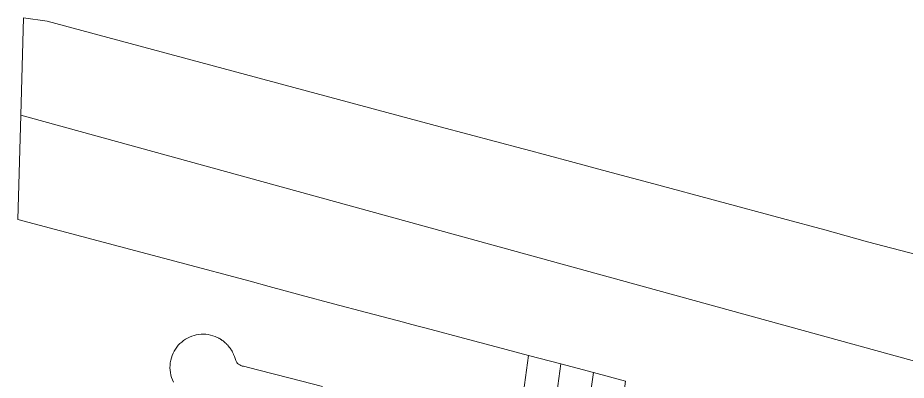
# Model space of a CAD drawing. Header units: metres. Extents: x 310453 to 311242, y 6256134 to 6256698.
# Drawn here: x 310456.5 to 310864.3, y 6256531.2 to 6256697.7 of the extents above; entities that cross this region are included whole.
import ezdxf

# ---------------------------------------------------------------- set-up
doc = ezdxf.new("R2010")
doc.units = ezdxf.units.M
doc.layers.add('Cadastre Land Parcels_SP_EXT', color=9, linetype='Continuous', lineweight=5)
doc.layers.add('Cadastre Roads_SP_EXT', color=9, linetype='Continuous', lineweight=5)

msp = doc.modelspace()

# ---------------------------------------------------------------- linework, layer by layer
at = {"layer": 'Cadastre Land Parcels_SP_EXT', "linetype": 'Continuous'}
msp.add_lwpolyline([(310895.38, 6256582.17), (310846.58, 6256594.74), (310826.93, 6256600.37), (310807.5, 6256605.57), (310748.39, 6256621.45), (310728.82, 6256626.72), (310710.22, 6256631.72), (310689.7, 6256637.23), (310688.4, 6256637.58), (310650.44, 6256647.71), (310493.89, 6256689.79), (310470, 6256696.21), (310459.09, 6256697.75), (310457.82, 6256653), (310456.45, 6256605.12), (310495.71, 6256594.66), (310530.92, 6256585.28), (310563.07, 6256576.67), (310571.93, 6256574.22), (310586.52, 6256570.38), (310601.45, 6256566.4), (310616.48, 6256562.4), (310631.22, 6256558.51), (310637.38, 6256556.91), (310646.17, 6256554.57), (310661.11, 6256550.58), (310676.1, 6256546.62), (310676.72, 6256546.46), (310690.87, 6256542.63), (310705.82, 6256538.73), (310720.79, 6256534.75), (310735.48, 6256530.84)], dxfattribs=at)
for points in [[(310705.82, 6256538.73), (310690.87, 6256542.63), (310685.89, 6256505.52), (310700.7, 6256501.74), (310705.82, 6256538.73)], [(310720.79, 6256534.75), (310705.82, 6256538.73), (310700.7, 6256501.74), (310715.54, 6256497.95), (310720.79, 6256534.75)], [(310735.48, 6256530.84), (310720.79, 6256534.75), (310715.54, 6256497.95), (310730.5, 6256494.14), (310735.48, 6256530.84)]]:
    msp.add_lwpolyline(points, close=True, dxfattribs=at)
at = {"layer": 'Cadastre Roads_SP_EXT', "linetype": 'Continuous'}
for points in [[(310895.38, 6256582.17), (310846.58, 6256594.74), (310826.93, 6256600.37), (310807.5, 6256605.57), (310748.39, 6256621.45), (310728.82, 6256626.72), (310710.22, 6256631.72), (310689.7, 6256637.23), (310688.4, 6256637.58), (310650.44, 6256647.71), (310650.44, 6256647.71), (310493.89, 6256689.79), (310470, 6256696.21), (310459.09, 6256697.75), (310457.82, 6256653), (311226.29, 6256441.38)], [(311226.29, 6256441.38), (310457.82, 6256653), (310456.45, 6256605.12), (310495.71, 6256594.66), (310530.92, 6256585.28), (310563.07, 6256576.67), (310571.93, 6256574.22), (310586.52, 6256570.38), (310601.45, 6256566.4), (310616.48, 6256562.4), (310631.22, 6256558.51), (310637.38, 6256556.91), (310646.17, 6256554.57), (310661.11, 6256550.58), (310676.1, 6256546.62), (310676.72, 6256546.46), (310690.87, 6256542.63), (310705.82, 6256538.73), (310720.79, 6256534.75), (310735.48, 6256530.84)], [(310596.29, 6256528.38), (310581.47, 6256532.17), (310566.47, 6256535.99), (310560.03, 6256537.64), (310559.44, 6256537.76), (310558.87, 6256537.96), (310558.34, 6256538.23), (310557.84, 6256538.57), (310557.39, 6256538.97), (310557, 6256539.42), (310556.67, 6256539.92), (310556.49, 6256540.29), (310555.88, 6256542.12), (310555.78, 6256542.38), (310555.5, 6256543.12), (310555.49, 6256543.15), (310555.48, 6256543.18), (310555.33, 6256543.48), (310555.04, 6256544.11), (310555.01, 6256544.16), (310554.99, 6256544.2), (310554.81, 6256544.51), (310554.5, 6256545.07), (310554.46, 6256545.14), (310554.43, 6256545.18), (310554.22, 6256545.49), (310553.89, 6256545.99), (310553.84, 6256546.07), (310553.8, 6256546.12), (310553.57, 6256546.42), (310553.22, 6256546.87), (310553.15, 6256546.95), (310553.1, 6256547.02), (310552.84, 6256547.3), (310552.49, 6256547.69), (310552.4, 6256547.78), (310552.33, 6256547.85), (310552.06, 6256548.11), (310551.7, 6256548.46), (310551.6, 6256548.55), (310551.51, 6256548.63), (310551.21, 6256548.87), (310550.86, 6256549.17), (310550.74, 6256549.26), (310550.63, 6256549.34), (310550.32, 6256549.56), (310549.97, 6256549.81), (310549.83, 6256549.9), (310549.7, 6256549.99), (310549.38, 6256550.18), (310549.03, 6256550.39), (310548.88, 6256550.47), (310548.72, 6256550.56), (310548.48, 6256550.68), (310548.06, 6256550.9), (310547.7, 6256551.06), (310547.7, 6256551.06), (310547.05, 6256551.34), (310546.01, 6256551.7), (310544.95, 6256551.99), (310543.87, 6256552.2), (310542.77, 6256552.33), (310541.67, 6256552.38), (310540.58, 6256552.35), (310539.48, 6256552.25), (310538.42, 6256552.06), (310537.37, 6256551.81), (310536.34, 6256551.47), (310535.34, 6256551.07), (310534.37, 6256550.6), (310533.44, 6256550.06), (310532.55, 6256549.45), (310531.7, 6256548.79), (310530.91, 6256548.06), (310530.16, 6256547.28), (310529.47, 6256546.45), (310528.85, 6256545.57), (310528.28, 6256544.65), (310527.76, 6256543.64), (310527.32, 6256542.59), (310526.96, 6256541.51), (310526.67, 6256540.4), (310526.47, 6256539.28), (310526.36, 6256538.14), (310526.33, 6256537), (310526.39, 6256535.86), (310526.53, 6256534.73), (310526.76, 6256533.61), (310527.07, 6256532.52), (310527.46, 6256531.44), (310527.93, 6256530.41)]]:
    msp.add_lwpolyline(points, dxfattribs=at)

doc.saveas('drawing.dxf')
